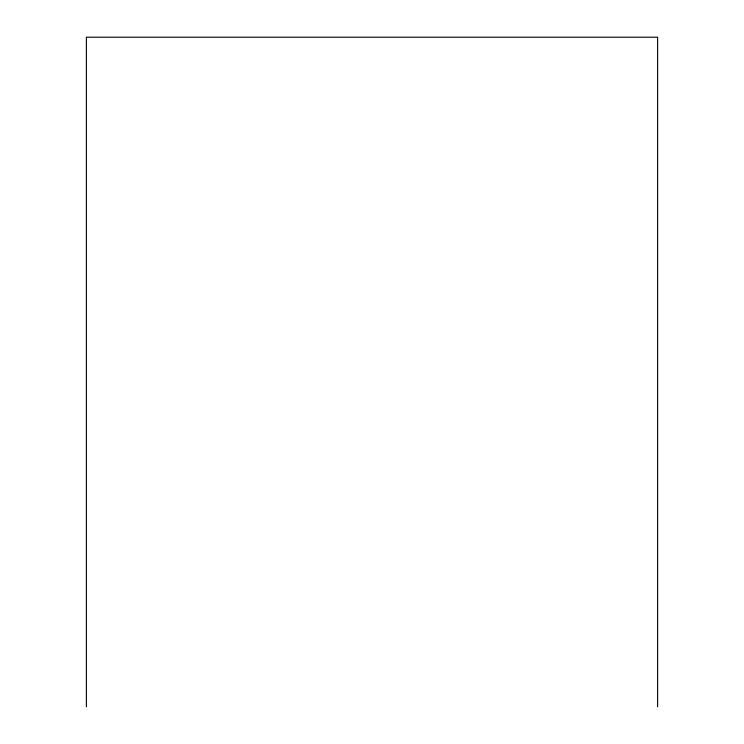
<?xml version="1.0" encoding="UTF-8"?>
<svg xmlns="http://www.w3.org/2000/svg" width="744" height="744" viewBox="0 0 744 744"><rect width="100%" height="100%" fill="white"/><g stroke="black" fill="none" stroke-linecap="round" stroke-linejoin="round"><path stroke-width="1.12" d="M657.603 706.8L657.603 37.2L86.397 37.2L86.397 706.8"/></g></svg>
